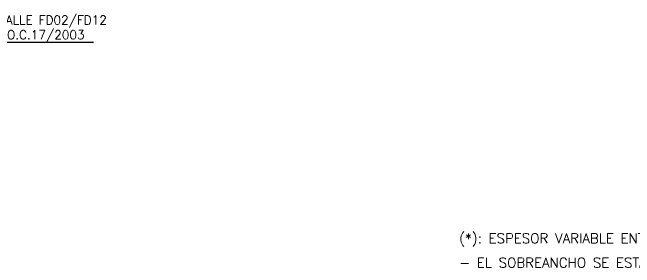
# Model space of a CAD drawing. Header units: metres. Extents: x 750563 to 756046, y 4495933 to 4497284.
# Drawn here: x 755741.64 to 755749.57, y 4496149.76 to 4496153.02 of the extents above; entities that cross this region are included whole.
import ezdxf
from ezdxf import colors
from ezdxf.entities.mleader import LeaderData, LeaderLine
from ezdxf.math import Vec2, Vec3

# ---------------------------------------------------------------- set-up
doc = ezdxf.new("R2010")
doc.units = ezdxf.units.M
for name, color, linetype in [('00_TEXTO DETALLES', 7, 'Continuous'), ('00_TEXTOS', 7, 'Continuous'), ('00TRAMA253', 253, 'Continuous')]:
    doc.layers.add(name, color=color, linetype=linetype)
doc.styles.get("Standard").update_dxf_attribs({"font": 'simplex.shx'})

msp = doc.modelspace()

# ---------------------------------------------------------------- hatches: boundary and pattern name
at = {"layer": '00TRAMA253'}
h = msp.add_hatch(dxfattribs=at)
h.set_pattern_fill('ANSI37', color=256, scale=0.05, style=0)
h.set_pattern_definition([(45, (755722.03334, 4496150.09232), (-0.1122532, 0.1122532), []), (135, (755722.03334, 4496150.09232), (-0.1122532, -0.1122532), [])])
h.paths.add_polyline_path([(755745.66926, 4496155.23956), (755746.38309, 4496155.23956), (755746.51779, 4496155.23956), (755748.7047, 4496157.42647), (755749.64155, 4496158.0529), (755749.69551, 4496158.05533), (755750.03777, 4496158.06259), (755750.03777, 4496158.66272), (755749.68042, 4496158.65514, 0.0059112), (755749.67097, 4496158.65483), (755749.44729, 4496158.64479), (755748.32215, 4496157.89245)])
h.paths.add_polyline_path([(755746.51779, 4496155.23956), (755746.38309, 4496155.23956), (755745.66926, 4496155.23956), (755744.29609, 4496153.86639), (755741.80218, 4496153.79644), (755741.62748, 4496153.75887), (755739.82748, 4496153.78525), (755739.79382, 4496153.44972), (755739.39382, 4496153.44972), (755739.36701, 4496153.7956), (755734.10126, 4496153.91395), (755734.10126, 4496153.61388), (755733.48638, 4496153.6277), (755733.48638, 4496153.32762), (755732.82756, 4496152.00997), (755729.82756, 4496152.00997), (755729.16873, 4496150.69232), (755722.96398, 4496150.69232), (755722.96382, 4496150.69231), (755722.62383, 4496151.06128), (755722.03334, 4496151.00416), (755722.03334, 4496150.40136), (755722.38471, 4496150.43535), (755722.70079, 4496150.09232), (755729.53955, 4496150.09232), (755730.19838, 4496151.40997), (755733.19838, 4496151.40997), (755734.00138, 4496153.01597), (755734.08638, 4496153.01406), (755734.08638, 4496153.31414), (755739.81634, 4496153.18535), (755740.86643, 4496153.16996), (755744.55155, 4496153.27332)])

# ---------------------------------------------------------------- texts
at = {"layer": '00_TEXTOS', "char_height": 0.125, "width": 14.2028337, "attachment_point": 1}
for s, insert in [('(*): ESPESOR VARIABLE ENTRE 0,30-0,45 SEGÚN AVANCE DE PP.KK.', (755747.33463, 4496150.1997)), ('- EL SOBREANCHO SE ESTABLECERÁ SIEMPRE POR DELANTE DE LA BARRERA', (755747.33463, 4496149.88956))]:
    msp.add_mtext(s, dxfattribs=dict(at, insert=insert))

# ---------------------------------------------------------------- leaders
at = {"layer": '00_TEXTO DETALLES'}
ml = msp.add_multileader_mtext('Standard', dxfattribs=at)
ml.set_content('DETALLE FD02/FD12\\PO.C.17/2003', color=256)
ml.set_leader_properties()
ml.build(insert=Vec2(0, 0))
ml.multileader.update_dxf_attribs({"text_left_attachment_type": 5, "text_right_attachment_type": 5, "dogleg_length": 0, "arrow_head_size": 0.125})
ctx = ml.context
ctx.base_point, ctx.char_height, ctx.arrow_head_size, ctx.landing_gap_size, ctx.plane_origin = Vec3(755741.157, 4496152.64136), 0.1125, 0.125, 0.05, Vec3(755739.76248, 4496146.97709)
ctx.left_attachment, ctx.right_attachment, ctx.text_align_type = 5, 5, 1
notes = []
notes.append((ctx, [(0, (1, 1, 0), (755741.157, 4496152.64136), (1, 0), 0, [(0, [(755740.33194, 4496153.93112)], 0, [])])]))
ctx.mtext.insert, ctx.mtext.alignment, ctx.mtext.line_spacing_style, ctx.mtext.flow_direction = Vec3(755742.06682, 4496152.97886), 2, 2, 5
for ctx, leaders in notes:
    for number, flags, end, landing, length, lines in leaders:
        leader = LeaderData()
        leader.index, (leader.has_last_leader_line, leader.has_dogleg_vector, leader.attachment_direction) = number, flags
        leader.last_leader_point, leader.dogleg_vector, leader.dogleg_length = Vec3(end), Vec3(landing), length
        for number, points, colour, breaks in lines:
            line = LeaderLine()
            line.index, line.vertices, line.color, line.breaks = number, Vec3.list(points), colors.encode_raw_color(colour), breaks
            leader.lines.append(line)
        ctx.leaders.append(leader)

doc.saveas('drawing.dxf')
